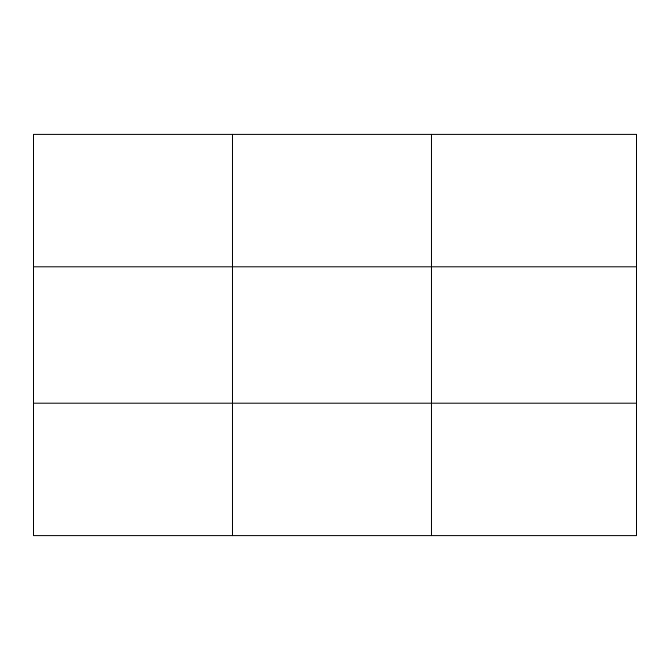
<?xml version="1.0" encoding="UTF-8"?>
<svg xmlns="http://www.w3.org/2000/svg" width="670" height="670" viewBox="0 0 670 670"><rect width="100%" height="100%" fill="white"/><g stroke="black" fill="none" stroke-linecap="round" stroke-linejoin="round"><path stroke-width="1" d="M232.49 535.598L232.49 134.402M431.48 535.598L431.48 134.402M33.5 266.794L636.5 266.794M33.5 403.206L636.5 403.206M636.5 134.402L636.5 535.598L33.5 535.598L33.5 134.402L636.5 134.402"/></g></svg>
